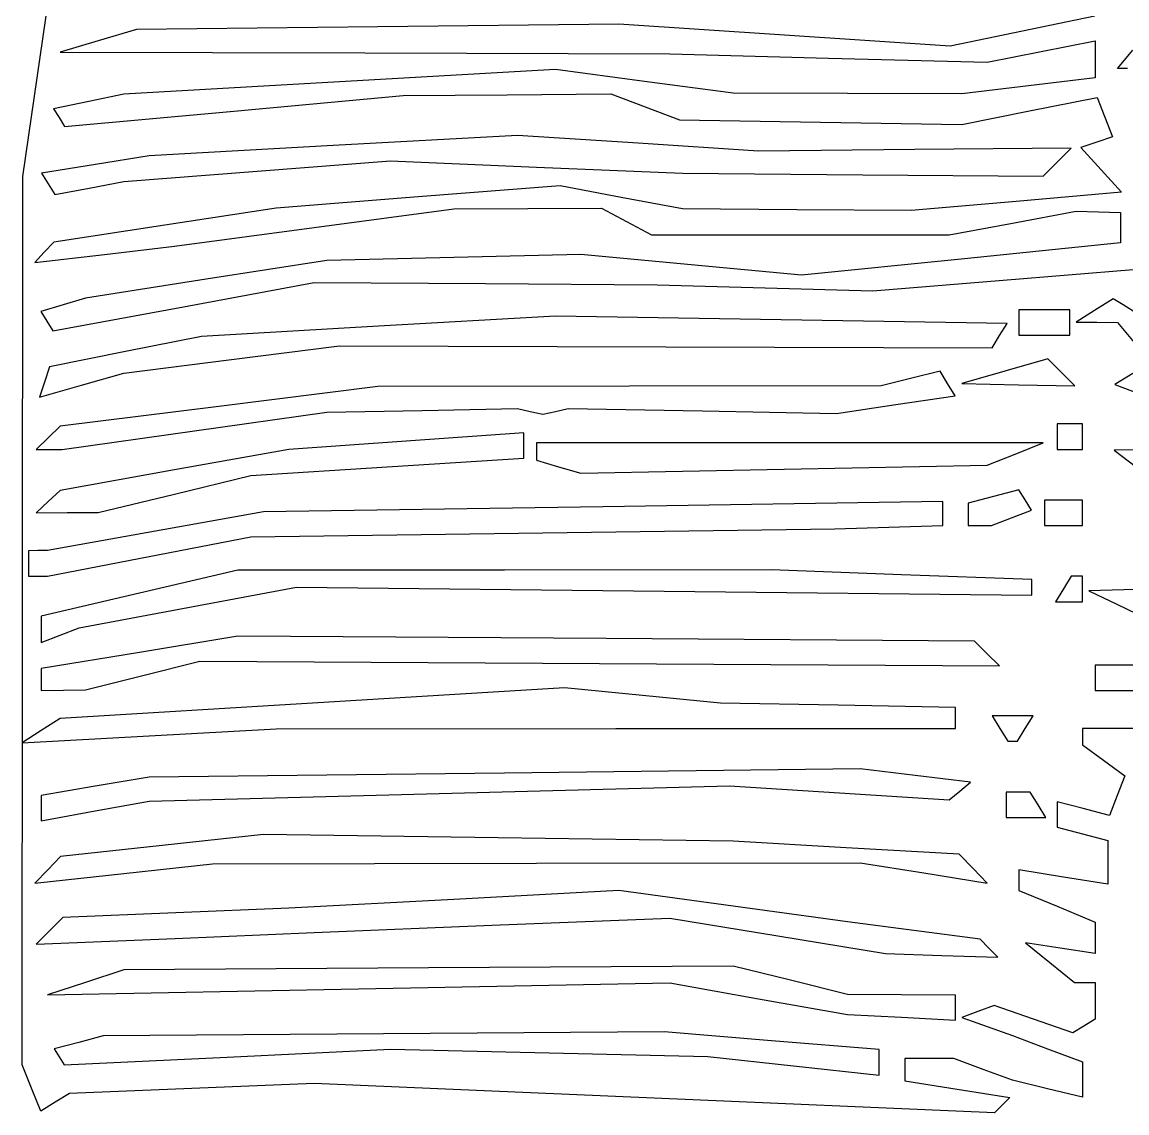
# Model space of a CAD drawing. Extents: x 137 to 489, y 18 to 824.
# Drawn here: x 138.6 to 208.2, y 17.6 to 86.3 of the extents above; entities that cross this region are included whole.
import ezdxf

# ---------------------------------------------------------------- set-up
doc = ezdxf.new("R2010")
doc.units = 0
doc.layers.add('Vrstva_1', color=7, linetype='CONTINUOUS')

msp = doc.modelspace()

# ---------------------------------------------------------------- linework, layer by layer
at = {"layer": 'Vrstva_1', "color": 7}
for p, q in [((138.596805, 76.61435), (140.402758, 89.014337)), ((206.130027, 86.719606), (201.580478, 85.775131)), ((145.757942, 85.870063), (143.357933, 85.161628)), ((160.957936, 86.040992), (145.757942, 85.870063)), ((176.15793, 86.211921), (160.957936, 86.040992)), ((186.594443, 85.521317), (176.15793, 86.211921)), ((201.580478, 85.775131), (197.030928, 84.830655)), ((143.357933, 85.161628), (140.957923, 84.453165)), ((197.030928, 84.830655), (186.594443, 85.521317)), ((202.757933, 84.482277), (206.157949, 85.152614)), ((206.157949, 85.152614), (206.157949, 83.993726)), ((140.957923, 84.453165), (160.157942, 84.397039)), ((160.157942, 84.397039), (179.357933, 84.340913)), ((179.357933, 84.340913), (189.357939, 84.076441)), ((199.357946, 83.811969), (202.757933, 84.482277)), ((207.563224, 83.41285), (208.534289, 84.582879)), ((189.357939, 84.076441), (199.357946, 83.811969)), ((206.157949, 83.993726), (206.157949, 82.834838)), ((172.157933, 83.345528), (158.557927, 82.572746)), ((177.757946, 82.605543), (172.157933, 83.345528)), ((206.157949, 82.834838), (201.957939, 82.330356)), ((208.197391, 83.41285), (207.563224, 83.41285)), ((158.557927, 82.572746), (144.957949, 81.799937)), ((183.35793, 81.865559), (177.757946, 82.605543)), ((201.957939, 82.330356), (197.75793, 81.825874)), ((144.957949, 81.799937), (142.75095, 81.34149)), ((151.895602, 80.736917), (162.557923, 81.706082)), ((162.557923, 81.706082), (169.105842, 81.759657)), ((169.105842, 81.759657), (175.653788, 81.813231)), ((175.653788, 81.813231), (177.807467, 80.994416)), ((190.55793, 81.845717), (183.35793, 81.865559)), ((197.75793, 81.825874), (190.55793, 81.845717)), ((202.024837, 80.741452), (206.291716, 81.595361)), ((206.291716, 81.595361), (206.768758, 80.352227)), ((142.75095, 81.34149), (140.54398, 80.883014)), ((140.54398, 80.883014), (140.888616, 80.325383)), ((141.233253, 79.767723), (151.895602, 80.736917)), ((177.807467, 80.994416), (179.961174, 80.175572)), ((197.75793, 79.887572), (202.024837, 80.741452)), ((140.888616, 80.325383), (141.233253, 79.767723)), ((179.961174, 80.175572), (188.859552, 80.031572)), ((206.768758, 80.352227), (207.245801, 79.109093)), ((188.859552, 80.031572), (197.75793, 79.887572)), ((169.757073, 79.202013), (158.157079, 78.554608)), ((177.357098, 78.708104), (169.757073, 79.202013)), ((184.957095, 78.214167), (177.357098, 78.708104)), ((206.252966, 78.778148), (205.260131, 78.447203)), ((207.245801, 79.109093), (206.252966, 78.778148)), ((158.157079, 78.554608), (146.557086, 77.907203)), ((194.805816, 78.302891), (184.957095, 78.214167)), ((204.654538, 78.391616), (194.805816, 78.302891)), ((203.769873, 77.506951), (204.654538, 78.391616)), ((205.260131, 78.447203), (206.537309, 77.035946)), ((143.17164, 77.360769), (139.786166, 76.814334)), ((146.557086, 77.907203), (143.17164, 77.360769)), ((153.357089, 76.939654), (161.757079, 77.591877)), ((161.757079, 77.591877), (170.957092, 77.20886)), ((202.885209, 76.622287), (203.769873, 77.506951)), ((138.576963, 48.614343), (138.596805, 76.61435)), ((139.786166, 76.814334), (140.202632, 76.140454)), ((144.957098, 76.287402), (153.357089, 76.939654)), ((170.957092, 77.20886), (180.157076, 76.825814)), ((180.157076, 76.825814), (191.521142, 76.72405)), ((191.521142, 76.72405), (202.885209, 76.622287)), ((206.537309, 77.035946), (207.814487, 75.62469)), ((140.202632, 76.140454), (140.619127, 75.466573)), ((140.619127, 75.466573), (142.788112, 75.87703)), ((142.788112, 75.87703), (144.957098, 76.287402)), ((172.45438, 76.025849), (163.506141, 75.321581)), ((176.306153, 75.296608), (172.45438, 76.025849)), ((163.506141, 75.321581), (154.55793, 74.617285)), ((180.157927, 74.567367), (176.306153, 75.296608)), ((207.814487, 75.62469), (201.186207, 75.04458)), ((154.55793, 74.617285), (147.554144, 73.544712)), ((156.957939, 73.395893), (165.757927, 74.581852)), ((165.757927, 74.581852), (170.410516, 74.596025)), ((170.410516, 74.596025), (175.063133, 74.613033)), ((175.063133, 74.613033), (176.63758, 73.770435)), ((187.357927, 74.51606), (180.157927, 74.567367)), ((194.557927, 74.464469), (187.357927, 74.51606)), ((201.186207, 75.04458), (194.557927, 74.464469)), ((200.957933, 73.673858), (204.95793, 74.419767)), ((204.95793, 74.419767), (206.357933, 74.382917)), ((206.357933, 74.382917), (207.757936, 74.346066)), ((207.757936, 74.346066), (207.757936, 73.389203)), ((147.554144, 73.544712), (140.550358, 72.472167)), ((148.157923, 72.209934), (156.957939, 73.395893)), ((176.63758, 73.770435), (178.211999, 72.927808)), ((196.957936, 72.92795), (200.957933, 73.673858)), ((207.757936, 73.389203), (207.757936, 72.432312)), ((140.550358, 72.472167), (139.954147, 71.831509)), ((178.211999, 72.927808), (187.584982, 72.927893)), ((187.584982, 72.927893), (196.957936, 72.92795)), ((207.757936, 72.432312), (197.705602, 71.407389)), ((139.954147, 71.831509), (139.357936, 71.19085)), ((139.357936, 71.19085), (143.75793, 71.700378)), ((143.75793, 71.700378), (148.157923, 72.209934)), ((173.757949, 71.698762), (165.757927, 71.505439)), ((180.705609, 71.040614), (173.757949, 71.698762)), ((157.757933, 71.312117), (150.157936, 70.129928)), ((165.757927, 71.505439), (157.757933, 71.312117)), ((187.653268, 70.382466), (180.705609, 71.040614)), ((197.705602, 71.407389), (187.653268, 70.382466)), ((200.357923, 70.076523), (208.55793, 70.740652)), ((150.157936, 70.129928), (142.557939, 68.947767)), ((148.724342, 68.400964), (156.957939, 69.927761)), ((156.957939, 69.927761), (167.757939, 69.859162)), ((167.757939, 69.859162), (178.557939, 69.790564)), ((178.557939, 69.790564), (185.357942, 69.601493)), ((185.357942, 69.601493), (192.157946, 69.412422)), ((192.157946, 69.412422), (200.357923, 70.076523)), ((142.557939, 68.947767), (141.146314, 68.522598)), ((207.281546, 68.906835), (206.119738, 68.171868)), ((207.919738, 68.512422), (207.281546, 68.906835)), ((141.146314, 68.522598), (139.734717, 68.097458)), ((140.490746, 66.874167), (148.724342, 68.400964)), ((202.957095, 68.214217), (201.357079, 68.214217)), ((201.357079, 68.214217), (201.357079, 67.414224)), ((204.557083, 68.214217), (202.957095, 68.214217)), ((204.557083, 67.414224), (204.557083, 68.214217)), ((208.55793, 68.117981), (207.919738, 68.512422)), ((139.734717, 68.097458), (140.112717, 67.485798)), ((172.157083, 67.814306), (161.010604, 67.17498)), ((186.382128, 67.578463), (172.157083, 67.814306)), ((200.607174, 67.34262), (186.382128, 67.578463)), ((206.119738, 68.171868), (204.95793, 67.436929)), ((140.112717, 67.485798), (140.490746, 66.874167)), ((161.010604, 67.17498), (149.864125, 66.535682)), ((200.137473, 66.582624), (200.607174, 67.34262)), ((201.357079, 67.414224), (201.357079, 66.61423)), ((204.557083, 66.61423), (204.557083, 67.414224)), ((204.95793, 67.436929), (206.259996, 67.425591)), ((206.259996, 67.425591), (207.562034, 67.414252)), ((207.562034, 67.414252), (208.608528, 66.153288)), ((149.864125, 66.535682), (145.072497, 65.574992)), ((199.667772, 65.822655), (200.137473, 66.582624)), ((201.357079, 66.61423), (202.957095, 66.61423)), ((202.957095, 66.61423), (204.557083, 66.61423)), ((145.072497, 65.574992), (140.280897, 64.614302)), ((151.757073, 65.073742), (158.557076, 65.929238)), ((158.557076, 65.929238), (179.112424, 65.875946)), ((179.112424, 65.875946), (199.667772, 65.822655)), ((144.957098, 64.218246), (151.757073, 65.073742)), ((203.174909, 65.116545), (200.46598, 64.337613)), ((204.025983, 64.265471), (203.174909, 65.116545)), ((140.280897, 64.614302), (139.965854, 63.654917)), ((142.303955, 63.456888), (144.957098, 64.218246)), ((196.382531, 64.343707), (194.525838, 63.87772)), ((196.861643, 63.568488), (196.382531, 64.343707)), ((200.46598, 64.337613), (197.757079, 63.558652)), ((204.877086, 63.414369), (204.025983, 64.265471)), ((208.528903, 64.196306), (207.402783, 63.500315)), ((139.965854, 63.654917), (139.650812, 62.695531)), ((139.650812, 62.695531), (142.303955, 63.456888)), ((160.957086, 63.36635), (150.957079, 62.123698)), ((176.81313, 63.389027), (160.957086, 63.36635)), ((192.669146, 63.411704), (176.81313, 63.389027)), ((194.525838, 63.87772), (192.669146, 63.411704)), ((197.340755, 62.793269), (196.861643, 63.568488)), ((197.757079, 63.558652), (201.317083, 63.486369)), ((201.317083, 63.486369), (204.877086, 63.414369)), ((207.402783, 63.500315), (208.780364, 62.97171)), ((193.602368, 62.232661), (197.340755, 62.793269)), ((150.957079, 62.123698), (140.957073, 60.881017)), ((163.757092, 61.868494), (169.757073, 61.986983)), ((169.757073, 61.986983), (170.557095, 61.805849)), ((172.157083, 61.80925), (172.957076, 61.993502)), ((172.957076, 61.993502), (181.410528, 61.832778)), ((189.863952, 61.672054), (193.602368, 62.232661)), ((149.417838, 60.582161), (157.757083, 61.750006)), ((157.757083, 61.750006), (163.757092, 61.868494)), ((170.557095, 61.805849), (171.357089, 61.624715)), ((171.357089, 61.624715), (172.157083, 61.80925)), ((181.410528, 61.832778), (189.863952, 61.672054)), ((140.957073, 60.881017), (140.197076, 60.146277)), ((141.078566, 59.414343), (149.417838, 60.582161)), ((204.557083, 61.014331), (203.757089, 61.014331)), ((203.757089, 61.014331), (203.757089, 60.214337)), ((205.357076, 61.014331), (204.557083, 61.014331)), ((205.357076, 60.214337), (205.357076, 61.014331)), ((140.197076, 60.146277), (139.437079, 59.411537)), ((162.757086, 59.934671), (155.357073, 59.413691)), ((170.157098, 60.455622), (162.757086, 59.934671)), ((170.157098, 59.65611), (170.157098, 60.455622)), ((203.757089, 60.214337), (203.757089, 59.414343)), ((205.357076, 59.414343), (205.357076, 60.214337)), ((139.437079, 59.411537), (140.257823, 59.411537)), ((140.257823, 59.414343), (141.078566, 59.414343)), ((140.257823, 59.411537), (140.257823, 59.414343)), ((155.357073, 59.413691), (148.157073, 58.122255)), ((170.157098, 58.85657), (170.157098, 59.65611)), ((186.91507, 59.818649), (170.957092, 59.818649)), ((170.957092, 59.818649), (170.957092, 59.277288)), ((170.957092, 59.277288), (170.957092, 58.735928)), ((202.873048, 59.818649), (186.91507, 59.818649)), ((201.115057, 59.115118), (202.873048, 59.818649)), ((203.757089, 59.414343), (204.557083, 59.414343)), ((204.557083, 59.414343), (205.357076, 59.414343)), ((208.757942, 59.388746), (207.357939, 59.363235)), ((207.357939, 59.363235), (208.757942, 58.300498)), ((161.557095, 58.306649), (170.157098, 58.85657)), ((170.957092, 58.735928), (172.357095, 58.320085)), ((199.357095, 58.411672), (201.115057, 59.115118)), ((148.157073, 58.122255), (140.957073, 56.830734)), ((152.957092, 57.756813), (161.557095, 58.306649)), ((172.357095, 58.320085), (173.757098, 57.904157)), ((173.757098, 57.904157), (186.557083, 58.160126)), ((186.557083, 58.155704), (199.357095, 58.411672)), ((186.557083, 58.160126), (186.557083, 58.155704)), ((148.157073, 56.598888), (152.957092, 57.756813)), ((140.957073, 56.830734), (140.197076, 56.123376)), ((143.357083, 55.440992), (148.157073, 56.598888)), ((199.756298, 56.445931), (198.157076, 56.027707)), ((201.355492, 56.864098), (199.756298, 56.445931)), ((201.75169, 56.223071), (201.355492, 56.864098)), ((140.197076, 56.123376), (139.437079, 55.416019)), ((175.157073, 55.80034), (153.757086, 55.479628)), ((196.557089, 56.12108), (175.157073, 55.80034)), ((196.557089, 55.367773), (196.557089, 56.12108)), ((198.157076, 56.027707), (198.157076, 55.321058)), ((202.147889, 55.582016), (201.75169, 56.223071)), ((204.157086, 56.21434), (202.957095, 56.21434)), ((202.957095, 56.21434), (202.957095, 55.414346)), ((205.357076, 56.21434), (204.157086, 56.21434)), ((205.357076, 55.414346), (205.357076, 56.21434)), ((139.437079, 55.416019), (141.397095, 55.430192)), ((141.397095, 55.426819), (143.357083, 55.440992)), ((141.397095, 55.430192), (141.397095, 55.426819)), ((153.757086, 55.479628), (146.957083, 54.26178)), ((196.557089, 54.614438), (196.557089, 55.367773)), ((198.157076, 55.321058), (198.157076, 54.614353)), ((199.626216, 54.614353), (200.887067, 55.09817)), ((200.887067, 55.09817), (202.147889, 55.582016)), ((202.957095, 55.414346), (202.957095, 54.614353)), ((205.357076, 54.614353), (205.357076, 55.414346)), ((171.357089, 54.147855), (189.757086, 54.40354)), ((189.757086, 54.40354), (193.157073, 54.508989)), ((193.157073, 54.508989), (196.557089, 54.614438)), ((198.157076, 54.614353), (198.891646, 54.614353)), ((198.891646, 54.614353), (199.626216, 54.614353)), ((202.957095, 54.614353), (204.157086, 54.614353)), ((204.157086, 54.614353), (205.357076, 54.614353)), ((146.957083, 54.26178), (140.157079, 53.043959)), ((146.557086, 52.653373), (152.957092, 53.89217)), ((152.957092, 53.89217), (171.357089, 54.147855)), ((139.557098, 53.029786), (138.957089, 53.015613)), ((138.957089, 53.015613), (138.957089, 52.215591)), ((140.157079, 53.043959), (139.557098, 53.029786)), ((138.957089, 52.215591), (138.957089, 51.415597)), ((140.157079, 51.414576), (146.557086, 52.653373)), ((152.157098, 51.791783), (145.957076, 50.347474)), ((168.957079, 51.803121), (152.157098, 51.791783)), ((185.757089, 51.81446), (168.957079, 51.803121)), ((193.957095, 51.515802), (185.757089, 51.81446)), ((202.157073, 51.217257), (193.957095, 51.515802)), ((138.957089, 51.415597), (139.557098, 51.415767)), ((139.557098, 51.415767), (139.557098, 51.414491)), ((139.557098, 51.414491), (140.157079, 51.414576)), ((202.157668, 50.715808), (202.157073, 51.217257)), ((204.651505, 51.41435), (204.157086, 50.614356)), ((205.004305, 51.41435), (204.651505, 51.41435)), ((205.357076, 51.41435), (205.004305, 51.41435)), ((205.357076, 50.614356), (205.357076, 51.41435)), ((145.957076, 50.347474), (139.757083, 48.903137)), ((149.001769, 49.445291), (155.85342, 50.729216)), ((155.85342, 50.729216), (179.005842, 50.47183)), ((179.005842, 50.47183), (202.158235, 50.214444)), ((202.158235, 50.214444), (202.157668, 50.715808)), ((204.157086, 50.614356), (203.662667, 49.814334)), ((205.357076, 49.814334), (205.357076, 50.614356)), ((207.957949, 50.559676), (205.757923, 50.50525)), ((205.757923, 50.50525), (207.557923, 49.637169)), ((210.157946, 50.614101), (207.957949, 50.559676)), ((142.15009, 48.161452), (149.001769, 49.445291)), ((203.662667, 49.814334), (204.509857, 49.814334)), ((204.509857, 49.814334), (205.357076, 49.814334)), ((207.557923, 49.637169), (209.357923, 48.769087)), ((139.757083, 48.903137), (139.757083, 48.072104)), ((138.55712, 20.614337), (138.576963, 48.614343)), ((139.757083, 48.072104), (139.757083, 47.241071)), ((140.953586, 47.702268), (142.15009, 48.161452)), ((139.757083, 47.241071), (140.953586, 47.700198)), ((140.953586, 47.700198), (140.953586, 47.702268)), ((152.157127, 47.647701), (145.957105, 46.621304)), ((175.357114, 47.48811), (152.157127, 47.647701)), ((198.557101, 47.32852), (175.357114, 47.48811)), ((199.338727, 46.549899), (198.557101, 47.32852)), ((145.957105, 46.621304), (139.757111, 45.594907)), ((146.157117, 45.154403), (149.757117, 46.055197)), ((149.757117, 46.055197), (174.938749, 45.913181)), ((200.120352, 45.771165), (199.338727, 46.549899)), ((139.757111, 45.594907), (139.757111, 44.904671)), ((174.938749, 45.913181), (200.120352, 45.771165)), ((207.757936, 45.813572), (206.157949, 45.813572)), ((206.157949, 45.813572), (206.157949, 45.013578)), ((209.357923, 45.813572), (207.757936, 45.813572)), ((139.757111, 44.904671), (139.757111, 44.214435)), ((142.557117, 44.253694), (146.157117, 45.154403)), ((206.157949, 45.013578), (206.157949, 44.213556)), ((139.757111, 44.214435), (141.157114, 44.234277)), ((141.157114, 44.233852), (142.557117, 44.253694)), ((141.157114, 44.234277), (141.157114, 44.233852)), ((172.725344, 44.391288), (156.841237, 43.424107)), ((177.641243, 43.909285), (172.725344, 44.391288)), ((182.557114, 43.427282), (177.641243, 43.909285)), ((206.157949, 44.213556), (207.357939, 44.213556)), ((207.357939, 44.213556), (208.55793, 44.213556)), ((156.841237, 43.424107), (140.957101, 42.456898)), ((189.957127, 43.281581), (182.557114, 43.427282)), ((197.357111, 43.13588), (189.957127, 43.281581)), ((140.957101, 42.456898), (139.757111, 41.688425)), ((197.357111, 42.47949), (197.357111, 43.13588)), ((197.357111, 41.823099), (197.357111, 42.47949)), ((200.957111, 42.614334), (199.662698, 42.614334)), ((199.662698, 42.614334), (200.157117, 41.81434)), ((202.251523, 42.614334), (200.957111, 42.614334)), ((201.757105, 41.81434), (202.251523, 42.614334)), ((146.557114, 41.358756), (154.557108, 41.806091)), ((154.557108, 41.806091), (175.957123, 41.814595)), ((175.957123, 41.814595), (197.357111, 41.823099)), ((200.157117, 41.81434), (200.651536, 41.014346)), ((201.262686, 41.014346), (201.757105, 41.81434)), ((206.957942, 41.813575), (205.357927, 41.813575)), ((205.357927, 41.813575), (205.357927, 41.301723)), ((208.55793, 41.813575), (206.957942, 41.813575)), ((139.757111, 41.688425), (138.55712, 40.920009)), ((138.55712, 40.920009), (146.557114, 41.367288)), ((146.557114, 41.367288), (146.557114, 41.358756)), ((205.357927, 41.301723), (205.357927, 40.789956)), ((200.651536, 41.014346), (200.957111, 41.014346)), ((200.957111, 41.014346), (201.262686, 41.014346)), ((205.357927, 40.789956), (206.687914, 39.817474)), ((206.687914, 39.817474), (208.017901, 38.844935)), ((168.957108, 39.015269), (146.557114, 38.758734)), ((191.357101, 39.272088), (168.957108, 39.015269)), ((194.826481, 38.852589), (191.357101, 39.272088)), ((146.557114, 38.758734), (143.157127, 38.181231)), ((198.295832, 38.433061), (194.826481, 38.852589)), ((197.626459, 37.874409), (198.295832, 38.433061)), ((208.017901, 38.844935), (207.536862, 37.591313)), ((143.157127, 38.181231), (139.757111, 37.603701)), ((139.757111, 37.603701), (139.757111, 36.80674)), ((146.557114, 37.23857), (164.840664, 37.726413)), ((164.840664, 37.726413), (183.124213, 38.21434)), ((183.124213, 38.21434), (190.040664, 37.765049)), ((190.040664, 37.765049), (196.957114, 37.315871)), ((196.957114, 37.315871), (197.626459, 37.874409)), ((201.309911, 37.814343), (200.557114, 37.814343)), ((200.557114, 37.814343), (200.557114, 37.01435)), ((202.062679, 37.814343), (201.309911, 37.814343)), ((202.557127, 37.01435), (202.062679, 37.814343)), ((207.536862, 37.591313), (207.055794, 36.33772)), ((143.157127, 36.624189), (146.557114, 37.23857)), ((200.557114, 37.01435), (200.557114, 36.214356)), ((203.051546, 36.214356), (202.557127, 37.01435)), ((205.406881, 36.769011), (203.757939, 37.200217)), ((203.757939, 37.200217), (203.757939, 36.400195)), ((139.757111, 36.80674), (139.757111, 36.009865)), ((139.757111, 36.009865), (143.157127, 36.624189)), ((200.557114, 36.214356), (201.80433, 36.214356)), ((201.80433, 36.214356), (203.051546, 36.214356)), ((203.757939, 36.400195), (203.757939, 35.600202)), ((207.055794, 36.33772), (205.406881, 36.769011)), ((203.757939, 35.600202), (205.357927, 35.181808)), ((153.757114, 35.142009), (147.371536, 34.45234)), ((168.557111, 34.929978), (153.757114, 35.142009)), ((183.357108, 34.717946), (168.557111, 34.929978)), ((205.357927, 35.181808), (206.957942, 34.763329)), ((147.371536, 34.45234), (140.98593, 33.762756)), ((190.473287, 34.309871), (183.357108, 34.717946)), ((197.589438, 33.901795), (190.473287, 34.309871)), ((206.957942, 34.763329), (206.957942, 33.38382)), ((140.98593, 33.762756), (140.171536, 32.918428)), ((198.473281, 32.992101), (197.589438, 33.901795)), ((140.171536, 32.918428), (139.357114, 32.074016)), ((144.957127, 32.685704), (150.557111, 33.296995)), ((150.557111, 33.296995), (170.95712, 33.329877)), ((170.95712, 33.329877), (191.357101, 33.362759)), ((191.357101, 33.362759), (195.357127, 32.722583)), ((195.357127, 32.722583), (199.357123, 32.08252)), ((199.357123, 32.08252), (198.473281, 32.992101)), ((204.157936, 32.45862), (201.35793, 32.913014)), ((201.35793, 32.913014), (201.35793, 32.26028)), ((206.957942, 33.38382), (206.957942, 32.004198)), ((139.357114, 32.074016), (144.957127, 32.685307)), ((144.957127, 32.685307), (144.957127, 32.685704)), ((201.35793, 32.26028), (201.35793, 31.60766)), ((206.957942, 32.004198), (204.157936, 32.45862)), ((176.157108, 31.611628), (165.757105, 31.05275)), ((183.357108, 30.625228), (176.157108, 31.611628)), ((201.35793, 31.60766), (203.757939, 30.613578)), ((165.757105, 31.05275), (155.357101, 30.493786)), ((190.557108, 29.638743), (183.357108, 30.625228)), ((148.24095, 30.197849), (141.124799, 29.902025)), ((155.357101, 30.493786), (148.24095, 30.197849)), ((203.757939, 30.613578), (206.157949, 29.619496)), ((141.124799, 29.902025), (140.283391, 29.060674)), ((156.957117, 28.95755), (168.157114, 29.417471)), ((168.157114, 29.417471), (179.357111, 29.877392)), ((179.357111, 29.877392), (186.157114, 28.753852)), ((194.729564, 29.087461), (190.557108, 29.638743)), ((206.157949, 29.619496), (206.157949, 28.627483)), ((140.283391, 29.060674), (139.442012, 28.219209)), ((139.442012, 28.219209), (148.199564, 28.588337)), ((148.199564, 28.588337), (156.957117, 28.95755)), ((186.157114, 28.753852), (192.957117, 27.63034)), ((198.902021, 28.536094), (194.729564, 29.087461)), ((199.462912, 27.975231), (198.902021, 28.536094)), ((206.157949, 28.627483), (206.157949, 27.635414)), ((200.023775, 27.41434), (199.462912, 27.975231)), ((203.957923, 27.977017), (201.757927, 28.318535)), ((201.757927, 28.318535), (203.310831, 27.066047)), ((206.157949, 27.635414), (203.957923, 27.977017)), ((192.957117, 27.63034), (196.490446, 27.52234)), ((196.490446, 27.52234), (200.023775, 27.41434)), ((144.957127, 26.609244), (142.557117, 25.817556)), ((164.157117, 26.728866), (144.957127, 26.609244)), ((183.357108, 26.848488), (164.157117, 26.728866)), ((186.957108, 25.951266), (183.357108, 26.848488)), ((203.310831, 27.066047), (204.863734, 25.813559)), ((142.557117, 25.817556), (140.157108, 25.025783)), ((159.757123, 25.407071), (179.357111, 25.788274)), ((179.357111, 25.788274), (184.957123, 24.793228)), ((190.557108, 25.054072), (186.957108, 25.951266)), ((204.863734, 25.813559), (205.510827, 25.813559)), ((205.510827, 25.813559), (206.157949, 25.813559)), ((206.157949, 25.813559), (206.157949, 24.660765)), ((140.157108, 25.025783), (159.757123, 25.407071)), ((184.957123, 24.793228), (190.557108, 23.798183)), ((193.957123, 25.03423), (190.557108, 25.054072)), ((197.357111, 25.014387), (193.957123, 25.03423)), ((197.357111, 24.231685), (197.357111, 25.014387)), ((206.157949, 24.660765), (206.157949, 23.507972)), ((190.557108, 23.798183), (193.957123, 23.623852)), ((197.357111, 23.449039), (197.357111, 24.231685)), ((198.774944, 23.979005), (197.75793, 23.599899)), ((199.79193, 24.358195), (198.774944, 23.979005)), ((202.266831, 23.495499), (199.79193, 24.358195)), ((193.957123, 23.623852), (193.957123, 23.62337)), ((193.957123, 23.62337), (197.357111, 23.449039)), ((197.75793, 23.599899), (199.357946, 23.031723)), ((199.357946, 23.031723), (200.957933, 22.463575)), ((204.741731, 22.632775), (202.266831, 23.495499)), ((205.449826, 23.070359), (204.741731, 22.632775)), ((206.157949, 23.507972), (205.449826, 23.070359)), ((143.670509, 22.441776), (142.122793, 22.037046)), ((161.333895, 22.568202), (143.670509, 22.441776)), ((178.997253, 22.694627), (161.333895, 22.568202)), ((185.777186, 22.144479), (178.997253, 22.694627)), ((200.957933, 22.463575), (203.15793, 21.641499)), ((142.122793, 22.037046), (140.575105, 21.632343)), ((140.575105, 21.632343), (140.887823, 21.123298)), ((151.478824, 21.115134), (161.757108, 21.615931)), ((161.757108, 21.615931), (171.757114, 21.380088)), ((192.55712, 21.594387), (185.777186, 22.144479)), ((192.55712, 20.788724), (192.55712, 21.594387)), ((203.15793, 21.641499), (205.357927, 20.81948)), ((140.887823, 21.123298), (141.200512, 20.614252)), ((141.200512, 20.614252), (151.478824, 21.115134)), ((171.757114, 21.380088), (181.75712, 21.144246)), ((181.75712, 21.144246), (187.15712, 20.563682)), ((195.705845, 21.013569), (194.15793, 21.013569)), ((194.15793, 21.013569), (194.15793, 20.31582)), ((197.253788, 21.013569), (195.705845, 21.013569)), ((199.10586, 20.330674), (197.253788, 21.013569)), ((139.15146, 19.163622), (138.55712, 20.614337)), ((187.15712, 20.563682), (192.55712, 19.983033)), ((192.55712, 19.983033), (192.55712, 20.788724)), ((194.15793, 20.31582), (194.15793, 19.618044)), ((200.957933, 19.647893), (199.10586, 20.330674)), ((205.357927, 20.81948), (205.357927, 19.701241)), ((194.15793, 19.618044), (197.464742, 19.089241)), ((203.15793, 19.11549), (200.957933, 19.647893)), ((205.357927, 19.701241), (205.357927, 18.583087)), ((139.745801, 17.712907), (139.15146, 19.163622)), ((141.538204, 18.819411), (140.642427, 18.265805)), ((149.248071, 19.136381), (141.538204, 18.819411)), ((156.957939, 19.453323), (149.248071, 19.136381)), ((178.381397, 18.523559), (156.957939, 19.453323)), ((197.464742, 19.089241), (200.771527, 18.560523)), ((205.357927, 18.583087), (203.15793, 19.11549)), ((140.641605, 18.26657), (139.745801, 17.712907)), ((140.642427, 18.265805), (140.641605, 18.26657)), ((199.804884, 17.593795), (178.381397, 18.523559)), ((200.771527, 18.560523), (200.28822, 18.077159)), ((200.28822, 18.077159), (199.804884, 17.593795))]:
    msp.add_line(p, q, dxfattribs=at)

doc.saveas('drawing.dxf')
